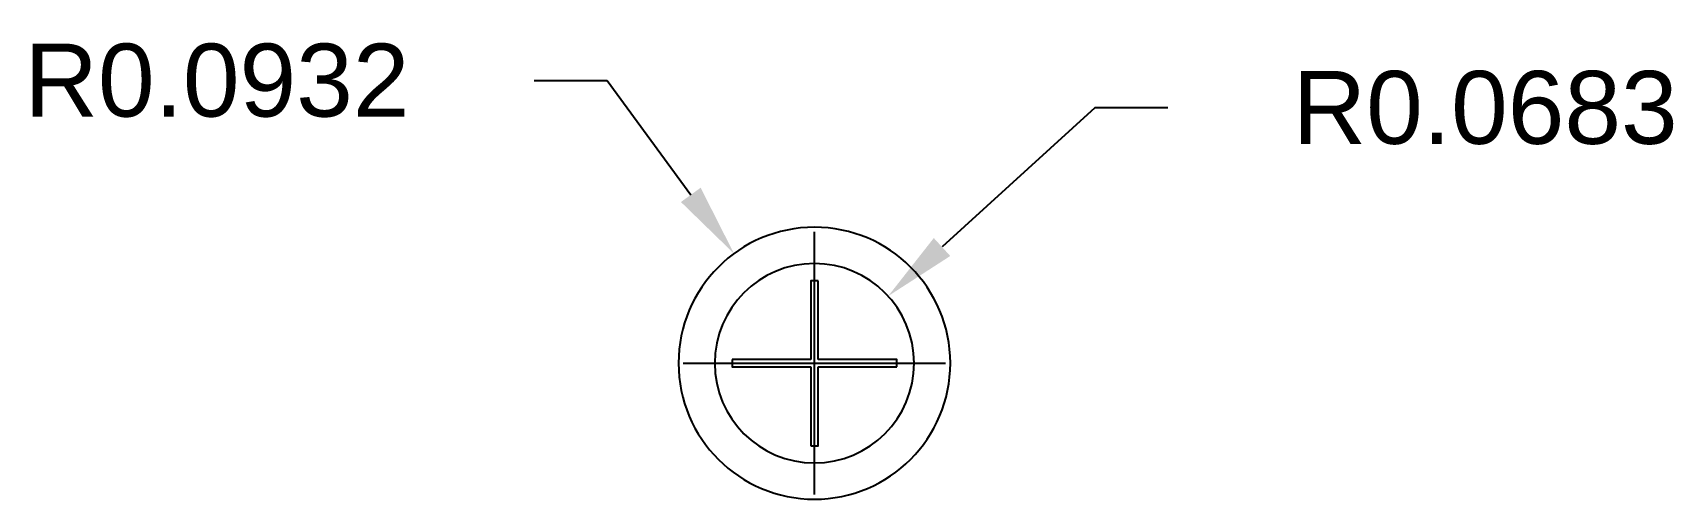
# Model space of a CAD drawing. Header units: inches. Extents: x 1.54 to 2.8, y 0.35 to 1.61.
# Drawn here: x 1.675 to 2.8, y 1.287 to 1.607 of the extents above.
import ezdxf

# ---------------------------------------------------------------- set-up
doc = ezdxf.new("R2010")
doc.units = ezdxf.units.IN
doc.header["$MEASUREMENT"] = 0
for name, color, linetype in [('Baza', 1, 'Continuous'), ('Cotare', 3, 'Continuous'), ('Simbol', 2, 'Continuous')]:
    doc.layers.add(name, color=color, linetype=linetype)
doc.styles.get("Standard").update_dxf_attribs({"font": 'arial.ttf'})
doc.dimstyles.get("Standard").update_dxf_attribs({"dimtxt": 0.05, "dimasz": 0.05, "dimexe": 0.18, "dimexo": 0.0625, "dimgap": 0.09, "dimtad": 0, "dimtih": 1, "dimtoh": 1, "dimdec": 4, "dimzin": 0, "dimdsep": 46, "dimtxsty": 'Standard', "dimcen": 0.09, "dimadec": 0, "dimazin": 0, "dimtfac": 1, "dimtdec": 4, "dimtofl": 0, "dimtmove": 0, "dimatfit": 3, "dimfxl": 1, "dimtolj": 1, "dimtzin": 0, "dimarcsym": 0})

# ---------------------------------------------------------------- blocks, each defined once
blk = doc.blocks.new('*D6')
at = {"layer": 'Cotare', "color": 0, "lineweight": -2, "transparency": 16777216}
for p, q in [((2.0191, 1.5742), (2.0691, 1.5742)), ((2.0691, 1.5742), (2.1266, 1.4959)), ((2.2113, 1.2905), (2.2113, 1.4705)), ((2.1213, 1.3805), (2.3013, 1.3805))]:
    blk.add_line(p, q, dxfattribs=at)
at = {"layer": 'Cotare', "color": 0, "transparency": 16777216}
blk.add_solid([(2.1333, 1.5008), (2.1198, 1.491), (2.1562, 1.4556)], dxfattribs=at)
at = {"layer": 'Defpoints', "color": 0, "transparency": 16777216}
for p in [(2.1562, 1.4556), (2.2113, 1.3805)]:
    blk.add_point(p, dxfattribs=at)
at = {"layer": 'Cotare', "color": 0, "transparency": 16777216, "insert": (1.8016, 1.5742), "char_height": 0.05, "attachment_point": 5}
blk.add_mtext('\\A1;R0.0932', dxfattribs=at)
blk = doc.blocks.new('*D7')
at = {"layer": 'Cotare', "color": 0, "lineweight": -2, "transparency": 16777216}
for p, q in [((2.4036, 1.5555), (2.2989, 1.4602)), ((2.4536, 1.5555), (2.4036, 1.5555)), ((2.2113, 1.2905), (2.2113, 1.4705)), ((2.1213, 1.3805), (2.3013, 1.3805))]:
    blk.add_line(p, q, dxfattribs=at)
at = {"layer": 'Cotare', "color": 0, "transparency": 16777216}
blk.add_solid([(2.2932, 1.4663), (2.3045, 1.454), (2.2619, 1.4265)], dxfattribs=at)
at = {"layer": 'Defpoints', "color": 0, "transparency": 16777216}
for p in [(2.2619, 1.4265), (2.2113, 1.3805)]:
    blk.add_point(p, dxfattribs=at)
at = {"layer": 'Cotare', "color": 0, "transparency": 16777216, "insert": (2.6713, 1.5555), "char_height": 0.05, "attachment_point": 5}
blk.add_mtext('\\A1;R0.0683', dxfattribs=at)

msp = doc.modelspace()

# ---------------------------------------------------------------- linework, layer by layer
at = {"layer": 'Baza', "extrusion": (0, -1.83697e-16, -1)}
for radius in [0.0932, 0.06835]:
    msp.add_circle((-2.21134, 1.3805), radius, dxfattribs=at)
at = {"layer": 'Simbol'}
for points in [[(2.21382, 1.43702, 0), (2.20885, 1.43702, 0), (2.20885, 1.38299, 0)], [(2.21382, 1.38299, 0), (2.21382, 1.43702, 0)], [(2.20885, 1.38299, 0), (2.15482, 1.38299, 0)], [(2.15482, 1.38299, 0), (2.15482, 1.37802, 0), (2.20885, 1.37802, 0)], [(2.20885, 1.37802, 0), (2.20885, 1.32398, 0)], [(2.20885, 1.32398, 0), (2.21382, 1.32398, 0), (2.21382, 1.37802, 0)], [(2.26785, 1.37802, 0), (2.26785, 1.38299, 0), (2.21382, 1.38299, 0)], [(2.21382, 1.37802, 0), (2.26785, 1.37802, 0)]]:
    msp.add_polyline3d(points, dxfattribs=at)

# ---------------------------------------------------------------- dimensions: what is measured, and where the dimension line sits
at = {"layer": 'Cotare'}
for mpoint, picture, middle in [((2.15616, 1.45561), '*D6', (1.80161, 1.57417)), ((2.26188, 1.42651), '*D7', (2.6713, 1.55551))]:
    dim = msp.add_radius_dim(center=(2.21134, 1.3805), mpoint=mpoint, dimstyle='Standard', dxfattribs=at)
    dim.commit()
    dim.dimension.update_dxf_attribs({"geometry": picture, "text_midpoint": middle, "dimtype": 164})

doc.saveas('drawing.dxf')
